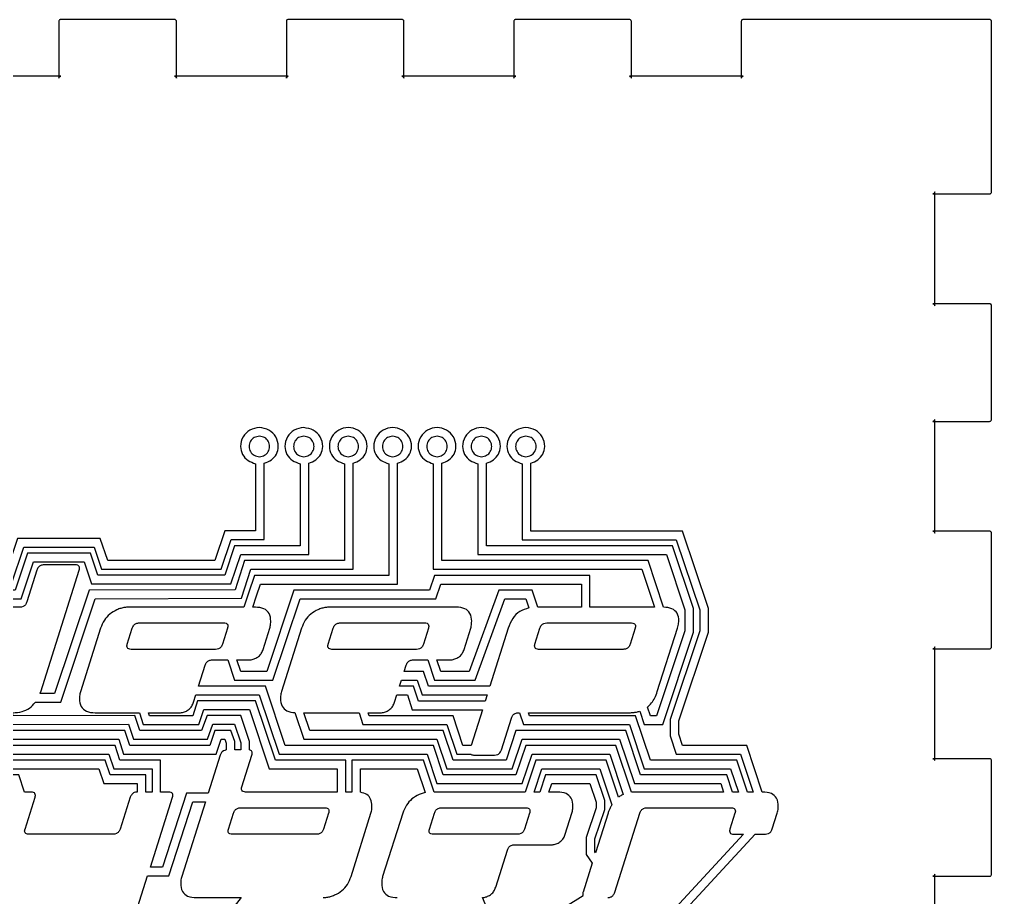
# Model space of a CAD drawing. Extents: x 1 to 406, y -9689 to -9382.
# Drawn here: x 275.3 to 326.6, y -9446.2 to -9399.8 of the extents above; entities that cross this region are included whole.
import ezdxf

# ---------------------------------------------------------------- set-up
doc = ezdxf.new("R2010")
doc.units = 0
doc.layers.get('0').update_dxf_attribs({"linetype": 'CONTINUOUS'})

msp = doc.modelspace()

# ---------------------------------------------------------------- linework, layer by layer
at = {"color": 7}
for points in [[(277.40437, -9399.9492), (277.40437, -9402.9492)], [(283.50593, -9399.8477), (277.50593, -9399.8477)], [(283.60749, -9402.9492), (283.60749, -9399.9492)], [(289.40437, -9399.9492), (289.40437, -9402.9492)], [(295.50593, -9399.8477), (289.50593, -9399.8477)], [(295.60749, -9402.9492), (295.60749, -9399.9492)], [(301.40437, -9399.9492), (301.40437, -9402.9492)], [(307.50593, -9399.8477), (301.50593, -9399.8477)], [(307.60749, -9402.9492), (307.60749, -9399.9492)], [(313.40437, -9399.9492), (313.40437, -9402.9492)], [(326.50593, -9399.8477), (323.50593, -9399.8477), (313.50593, -9399.8477)], [(326.60749, -9408.9492), (326.60749, -9402.9492), (326.60749, -9399.9492)], [(277.50593, -9402.8477), (271.50593, -9402.8477)], [(289.50593, -9402.8477), (283.50593, -9402.8477)], [(301.50593, -9402.8477), (295.50593, -9402.8477)], [(313.50593, -9402.8477), (307.50593, -9402.8477)], [(323.50593, -9409.0508), (326.50593, -9409.0508)], [(323.60749, -9414.9492), (323.60749, -9408.9492)], [(326.50593, -9414.8477), (323.50593, -9414.8477)], [(326.60749, -9420.9492), (326.60749, -9414.9492)], [(323.50593, -9421.0508), (326.50593, -9421.0508)], [(323.60749, -9426.9492), (323.60749, -9420.9492)], [(290.325702, -9421.380488), (290.325702, -9421.379959)], [(257.249685, -9431.971635), (267.870742, -9431.971635), (268.651573, -9429.631726), (274.897703, -9429.631726), (275.550377, -9427.680424), (279.259195, -9427.680424), (279.653485, -9428.85038), (285.964213, -9428.85038), (286.485627, -9427.289751), (288.241592, -9427.289751), (288.241592, -9423.262607)], [(287.784773, -9423.285861), (287.784773, -9426.832932), (286.155932, -9426.832932), (285.636066, -9428.393558), (279.980081, -9428.393558), (279.585273, -9427.223605), (275.222233, -9427.223605), (274.569558, -9429.176457), (268.323429, -9429.176457), (267.542598, -9431.514816), (257.257437, -9431.514816)], [(290.128299, -9423.287854), (290.128299, -9427.614204), (286.677347, -9427.614204), (286.155932, -9429.174833), (279.456598, -9429.174833), (279.065925, -9428.004877), (275.743647, -9428.004877), (275.093042, -9429.956179), (270.146056, -9429.956179), (269.842198, -9430.868785)], [(275.353979, -9430.855879), (270.32638, -9430.855879), (270.474174, -9430.411461), (275.421186, -9430.411461), (276.071791, -9428.462225), (278.73778, -9428.462225), (279.128454, -9429.630112), (286.484076, -9429.630112), (287.005491, -9428.070002), (290.583568, -9428.070002), (290.583568, -9423.26306)], [(276.165821, -9435.874691), (277.503208, -9435.874691), (279.325835, -9430.411461), (287.036476, -9430.388204), (287.528953, -9428.852896), (292.927072, -9428.852896), (292.927072, -9423.263057)], [(292.47232, -9423.288378), (292.47232, -9428.396077), (287.196673, -9428.396077), (286.702646, -9429.932933), (278.997691, -9429.95619), (277.175064, -9435.41684), (276.407669, -9435.41684)], [(294.8138, -9423.286314), (294.8138, -9429.178976), (287.718109, -9429.178976), (287.405467, -9430.116906), (287.156904, -9430.855879), (281.073038, -9430.855879)], [(297.157844, -9423.286843), (297.157844, -9428.855497), (308.155621, -9428.855497), (308.822765, -9430.854342), (305.423488, -9430.854342), (305.423488, -9429.183641), (297.221921, -9429.183641), (296.960439, -9429.960854), (289.802221, -9429.960854), (288.368717, -9434.252065), (287.005491, -9434.252065), (286.800336, -9433.636084), (287.448358, -9433.636084)], [(287.770303, -9430.856408), (287.770303, -9430.855879), (287.637496, -9430.855879), (287.839032, -9430.261082), (288.046256, -9429.634247), (295.271138, -9429.634247), (295.271138, -9423.26306)], [(309.302838, -9430.856408), (308.483768, -9428.398159), (297.612597, -9428.398159), (297.612597, -9423.261522)], [(299.50142, -9423.286856), (299.499304, -9428.074161), (309.456318, -9428.074161), (310.433001, -9431.003699), (310.433001, -9432.101307), (308.934903, -9436.591471), (308.612442, -9436.591471), (308.456897, -9436.121733)], [(308.048184, -9436.34084), (308.28383, -9437.04674), (309.264648, -9437.04674), (310.889354, -9432.173652), (310.889354, -9430.929285), (309.783946, -9427.618892), (299.956123, -9427.618892), (299.958239, -9423.261536)], [(301.840763, -9423.28634), (301.842879, -9427.294365), (309.977782, -9427.294365), (311.213884, -9431.003183), (311.213884, -9432.100788), (309.653255, -9436.780606), (309.653255, -9437.636369), (309.977782, -9438.606853), (313.360523, -9438.606853), (314.027664, -9440.60673), (313.730526, -9440.60673), (313.168803, -9438.925178), (308.612493, -9438.925178), (307.831144, -9436.58527), (302.235103, -9436.58527), (302.180842, -9436.42249), (307.508683, -9436.42249)], [(314.536638, -9440.60673), (314.509767, -9440.60673), (313.689146, -9438.151582), (310.30589, -9438.151582), (310.109002, -9437.561955), (310.109002, -9436.85502), (311.671179, -9432.173136), (311.671179, -9430.928769), (310.30589, -9426.837546), (302.298108, -9426.837546), (302.295992, -9423.26102)], [(326.50593, -9426.8477), (323.50593, -9426.8477)], [(326.60749, -9432.9492), (326.60749, -9426.9492)], [(278.282483, -9428.622423), (276.613335, -9428.622423)], [(276.242299, -9428.905093), (275.715199, -9430.573209)], [(276.44746, -9435.31297), (278.477825, -9428.905093)], [(285.495506, -9433.633501), (286.318712, -9433.633501), (286.677347, -9434.706305), (288.698411, -9434.706305), (290.130365, -9430.41561), (297.288585, -9430.41561), (297.550068, -9429.639478)], [(297.550068, -9429.639478), (304.96822, -9429.639478), (304.96822, -9430.855424), (302.666035, -9430.855424), (302.36476, -9429.954187), (300.608797, -9429.954187), (299.048168, -9434.246948), (297.550068, -9434.246948), (297.345429, -9433.635099), (298.049778, -9433.635099)], [(298.371723, -9430.855424), (298.371723, -9430.854895), (291.674974, -9430.854895)], [(296.096926, -9433.635099), (296.864839, -9433.635099), (297.220371, -9434.702217), (299.366493, -9434.702217), (300.929189, -9430.411006)], [(300.929189, -9430.411006), (302.036615, -9430.411006), (302.198363, -9430.896249)], [(281.649229, -9431.684313), (286.110456, -9431.684313)], [(292.250649, -9431.684313), (296.712392, -9431.684313)], [(303.145074, -9431.684842), (307.616119, -9431.684842)], [(279.609043, -9431.967438), (278.54451, -9435.31297)], [(281.014644, -9432.80621), (281.278196, -9431.966983)], [(286.295979, -9431.966983), (286.03243, -9432.80621)], [(288.180614, -9433.080043), (288.532012, -9431.968484)], [(290.210463, -9431.966454), (289.146446, -9435.311962)], [(291.616049, -9432.80621), (291.8796, -9431.966983)], [(301.10489, -9431.966983), (300.14009, -9435.026228), (296.897912, -9435.026228), (296.637978, -9434.246948), (295.622536, -9434.246948), (295.726406, -9433.918285)], [(296.897902, -9431.966983), (296.63435, -9432.80621)], [(298.782034, -9433.079062), (299.133432, -9431.967502)], [(302.520308, -9432.806737), (302.783857, -9431.967513)], [(307.801643, -9431.967513), (307.538094, -9432.806737)], [(308.973144, -9435.311446), (308.973144, -9435.310917), (310.037676, -9431.965901)], [(323.60749, -9438.9492), (323.60749, -9432.9492)], [(285.67121, -9433.079062), (281.209986, -9433.079062)], [(296.273133, -9433.079062), (291.81139, -9433.079062)], [(307.167058, -9433.079588), (302.705831, -9433.079588)], [(323.50593, -9433.0508), (326.50593, -9433.0508)], [(307.616635, -9440.62274), (306.790331, -9438.147438), (302.036615, -9438.147438), (301.517267, -9439.705998), (297.679259, -9439.705998), (297.159395, -9438.145372), (289.349017, -9438.145372), (288.308254, -9435.02463), (284.775138, -9435.02463), (285.12447, -9433.916687)], [(284.50947, -9435.868566), (284.631477, -9435.48151)], [(284.631477, -9435.48151), (287.978041, -9435.48151), (289.020872, -9438.602765), (296.829697, -9438.602765), (297.351114, -9440.162878), (301.844896, -9440.162878), (302.36476, -9438.602765), (306.462184, -9438.602765), (307.175837, -9440.739585)], [(295.232897, -9435.48151), (295.788419, -9435.48151), (296.050417, -9436.262856), (299.749933, -9436.262856), (299.155136, -9438.149563), (298.720021, -9438.149563), (298.200673, -9436.588934), (293.774588, -9436.588934), (293.719811, -9436.424604), (294.379201, -9436.424604)], [(295.11094, -9435.868566), (295.232897, -9435.48151)], [(306.924173, -9440.881695), (306.270983, -9438.921609), (302.55803, -9438.921609), (301.995274, -9440.608328), (297.200217, -9440.608328), (296.637978, -9438.921609), (292.860947, -9438.921609), (292.860947, -9440.608328), (292.538487, -9440.608328), (292.53637, -9438.92316), (288.827552, -9438.92316), (287.786274, -9435.801902), (284.723928, -9435.801902), (284.463993, -9436.581184), (282.190749, -9436.581184), (282.139589, -9436.424604), (283.777214, -9436.424604)], [(287.460765, -9438.38255), (287.460765, -9437.93865), (287.005493, -9436.577493), (285.220075, -9436.577493), (284.927586, -9437.356773), (281.669385, -9437.356773), (281.407902, -9436.577493), (274.968502, -9436.58731), (274.967444, -9436.425564), (274.982949, -9436.425564)], [(279.316038, -9436.425046), (281.660082, -9436.425046), (281.859036, -9437.036895), (284.79219, -9437.036895), (285.054189, -9436.257099), (287.458177, -9436.257099), (288.499458, -9439.378354), (292.081668, -9439.378354), (292.081668, -9440.60877), (287.251471, -9440.60877)], [(289.854413, -9436.419905), (290.321569, -9437.820337), (297.349045, -9437.820337), (297.872529, -9439.379415), (301.323481, -9439.379415), (301.844896, -9437.818786), (306.983601, -9437.818786), (307.764948, -9440.160245), (312.319707, -9440.160245), (312.46957, -9440.607764), (307.839878, -9440.607764)], [(301.651625, -9436.424088), (301.701235, -9436.424088), (301.907425, -9437.042136), (307.503465, -9437.042136), (308.284812, -9439.383595), (312.841124, -9439.383595), (313.249884, -9440.608328), (312.949643, -9440.608328), (312.647854, -9439.706056), (308.093094, -9439.706056), (307.311745, -9437.364081), (301.517267, -9437.364081), (300.995334, -9438.92471), (298.200673, -9438.92471), (297.677192, -9437.364081), (290.649713, -9437.364081), (290.335521, -9436.424604), (293.24077, -9436.424604), (293.44696, -9437.04162), (297.872529, -9437.04162), (298.391877, -9438.602249), (299.117415, -9438.602249)], [(274.51529, -9437.043086), (281.079748, -9437.031206), (281.33968, -9437.812553), (285.241768, -9437.812553), (285.534773, -9437.031206), (286.677339, -9437.031206), (287.003417, -9438.012025), (287.003417, -9438.374276), (286.680956, -9438.374276), (286.680956, -9437.945879), (286.483553, -9437.363486), (285.636058, -9437.363486), (285.376134, -9438.144864), (281.147968, -9438.144864), (280.888036, -9437.363518), (272.228099, -9437.363518)], [(300.753489, -9438.374356), (301.28059, -9436.706758)], [(257.247619, -9441.332268), (260.841197, -9441.332268), (261.753287, -9438.601686), (269.366776, -9438.601686), (272.296311, -9438.601686), (272.557794, -9437.822403), (280.559892, -9437.822403), (280.819824, -9438.601686), (285.704278, -9438.601686), (285.964213, -9437.822403), (286.15748, -9437.822403), (286.224145, -9438.021359), (286.224145, -9438.389294)], [(283.204185, -9440.609831), (282.774753, -9440.609831), (282.774753, -9438.925697), (280.628114, -9438.925697), (280.366632, -9438.146414), (272.749524, -9438.146414), (272.489592, -9438.927763), (261.946568, -9438.927763), (260.513064, -9443.218456), (257.261065, -9443.218456)], [(257.247629, -9443.673727), (260.841208, -9443.673727), (262.274712, -9439.383032), (272.817739, -9439.383032), (273.077671, -9438.601686), (280.038485, -9438.601686), (280.300486, -9439.383032), (282.317934, -9439.383032), (282.317934, -9440.609831), (281.993404, -9440.609831), (281.993404, -9439.702392), (280.106697, -9439.702392), (279.847284, -9438.923112), (273.270941, -9438.923112), (273.009459, -9439.702392), (265.136036, -9439.702392), (265.136036, -9440.609831), (264.846648, -9440.609831), (264.809958, -9440.609831), (264.809958, -9439.698259), (262.466432, -9439.698259), (260.513064, -9445.54958), (257.258998, -9445.54958)], [(285.914085, -9438.659045), (285.276915, -9440.669259), (284.137966, -9440.669259), (282.868794, -9444.571863), (282.231622, -9444.571863), (283.399511, -9440.883198)], [(287.056645, -9440.325584), (287.583746, -9438.657986)], [(299.269344, -9438.657542), (300.392272, -9438.657542)], [(326.50593, -9438.8477), (323.50593, -9438.8477)], [(326.60749, -9444.9492), (326.60749, -9438.9492)], [(273.599075, -9439.376904), (279.519127, -9439.376904), (279.778543, -9440.156187), (281.536575, -9440.156187), (281.536575, -9440.608354), (281.534458, -9440.608354)], [(293.317766, -9439.375846), (296.309834, -9439.375846), (296.730997, -9440.63985)], [(293.317766, -9440.622798), (293.317766, -9439.375846)], [(306.375369, -9441.720432), (305.716493, -9443.807643), (305.682904, -9443.757515), (305.682904, -9443.082105), (306.202768, -9441.523543), (306.204885, -9441.062591), (305.750132, -9439.699365), (303.077896, -9439.699365), (302.775589, -9440.608354), (302.475347, -9440.608354), (302.886177, -9439.376904)], [(302.886177, -9439.376904), (305.94077, -9439.376904), (306.574839, -9441.277565)], [(275.960113, -9440.607838), (275.594245, -9440.607838), (275.290387, -9439.699365), (273.79022, -9439.699365), (273.399547, -9440.868802), (272.57169, -9440.868802)], [(303.710925, -9440.60887), (303.710925, -9440.608341), (303.254103, -9440.608341), (303.405525, -9440.154118)], [(303.405525, -9440.154118), (305.421422, -9440.154118), (305.7475, -9441.136486), (305.7475, -9441.449129), (305.228152, -9443.007691), (305.228152, -9443.896525), (305.540278, -9444.365231), (305.05762, -9445.894854)], [(275.618536, -9442.558622), (276.145636, -9440.881206)], [(281.163938, -9440.881206), (280.636322, -9442.558622)], [(284.654731, -9446.177005), (287.01841, -9446.177005), (284.215997, -9449.769552), (281.153135, -9447.976897), (282.087445, -9445.025139), (283.200555, -9445.025139), (284.468179, -9441.124601)], [(284.468179, -9441.124601), (285.13222, -9441.124601), (283.88372, -9445.065446)], [(286.987923, -9441.437786), (291.449665, -9441.437786)], [(297.589343, -9441.437786), (302.051085, -9441.437786)], [(308.415553, -9441.436728), (312.877298, -9441.436728)], [(286.353348, -9442.559164), (286.616897, -9441.720456)], [(291.635188, -9441.720456), (291.37164, -9442.559164)], [(292.816505, -9445.064387), (293.870706, -9441.718856)], [(295.549156, -9441.719372), (294.485137, -9445.064903)], [(296.955266, -9442.559164), (297.218817, -9441.720456)], [(302.236609, -9441.720456), (301.97306, -9442.559164)], [(304.120717, -9442.832508), (304.472118, -9441.720948)], [(306.726768, -9445.893745), (308.054336, -9441.719324)], [(313.072624, -9441.719398), (312.809073, -9442.558106)], [(315.034798, -9442.556997), (315.298349, -9441.718808)], [(280.275102, -9442.831992), (275.813878, -9442.831992)], [(291.01042, -9442.832016), (286.548677, -9442.832016)], [(301.61184, -9442.832016), (297.150092, -9442.832016)], [(312.994596, -9442.830442), (313.51601, -9442.830442), (305.286029, -9451.745069)], [(305.620386, -9452.05306), (314.137178, -9442.830367), (314.673581, -9442.830367)], [(300.450142, -9445.622002), (301.065092, -9443.671216)], [(301.436128, -9443.388546), (303.388462, -9443.388546)], [(323.50593, -9445.0508), (326.50593, -9445.0508)], [(323.60749, -9450.9492), (323.60749, -9444.9492)], [(305.055027, -9446.085023), (300.823763, -9448.716902), (299.753542, -9446.173388)]]:
    msp.add_lwpolyline(points, dxfattribs=at)
for points in [[(287.983727, -9421.380033)], [(302.039677, -9421.378446)], [(287.983727, -9421.834786)], [(290.325702, -9421.834786)], [(292.669228, -9421.834786)], [(295.013272, -9421.834786)], [(297.354731, -9421.834786)], [(299.698773, -9421.834786)], [(302.040232, -9421.834786)], [(281.649232, -9431.684313)], [(292.250636, -9431.684313)], [(303.145074, -9431.684842)], [(295.478875, -9434.702227), (296.309834, -9434.702227), (296.569765, -9435.48151), (299.996429, -9435.48151), (299.893594, -9435.807588), (296.378562, -9435.807588), (296.116563, -9435.026239), (295.376558, -9435.026239)], [(301.651625, -9436.424088)], [(286.987936, -9441.437786)], [(297.589337, -9441.437786)], [(308.415553, -9441.436654)]]:
    msp.add_lwpolyline(points, close=True, dxfattribs=at)
for points, knots in [([(277.50593, -9399.8477), (277.488388, -9399.85036), (277.453643, -9399.855627), (277.412597, -9399.895524), (277.407161, -9399.930989), (277.40437, -9399.9492)], [0, 0, 0, 0, 0.052363, 0.103712, 0.157913, 0.157913, 0.157913, 0.157913]), ([(283.60749, -9399.9492), (283.604845, -9399.931611), (283.599614, -9399.89683), (283.559612, -9399.855832), (283.524152, -9399.85046), (283.50593, -9399.8477)], [0, 0, 0, 0, 0.052477, 0.103769, 0.15799, 0.15799, 0.15799, 0.15799]), ([(289.50593, -9399.8477), (289.488388, -9399.85036), (289.453643, -9399.855627), (289.412597, -9399.895524), (289.407161, -9399.930989), (289.40437, -9399.9492)], [0, 0, 0, 0, 0.052363, 0.103712, 0.157913, 0.157913, 0.157913, 0.157913]), ([(295.60749, -9399.9492), (295.604845, -9399.931611), (295.599614, -9399.89683), (295.559612, -9399.855832), (295.524152, -9399.85046), (295.50593, -9399.8477)], [0, 0, 0, 0, 0.052477, 0.103769, 0.15799, 0.15799, 0.15799, 0.15799]), ([(301.50593, -9399.8477), (301.488388, -9399.85036), (301.453643, -9399.855627), (301.412597, -9399.895524), (301.407161, -9399.930989), (301.40437, -9399.9492)], [0, 0, 0, 0, 0.052363, 0.103712, 0.157913, 0.157913, 0.157913, 0.157913]), ([(307.60749, -9399.9492), (307.604845, -9399.931611), (307.599614, -9399.89683), (307.559612, -9399.855832), (307.524152, -9399.85046), (307.50593, -9399.8477)], [0, 0, 0, 0, 0.052477, 0.103769, 0.15799, 0.15799, 0.15799, 0.15799]), ([(313.50593, -9399.8477), (313.488388, -9399.85036), (313.453643, -9399.855627), (313.412597, -9399.895524), (313.407161, -9399.930989), (313.40437, -9399.9492)], [0, 0, 0, 0, 0.052363, 0.103712, 0.157913, 0.157913, 0.157913, 0.157913]), ([(326.60749, -9399.9492), (326.604845, -9399.931611), (326.599614, -9399.89683), (326.559612, -9399.855832), (326.524152, -9399.85046), (326.50593, -9399.8477)], [0, 0, 0, 0, 0.052477, 0.103769, 0.15799, 0.15799, 0.15799, 0.15799]), ([(277.40437, -9402.9492), (277.407015, -9402.931611), (277.412246, -9402.89683), (277.452248, -9402.855832), (277.487708, -9402.85046), (277.50593, -9402.8477)], [0, 0, 0, 0, 0.052477, 0.103769, 0.15799, 0.15799, 0.15799, 0.15799]), ([(283.50593, -9402.8477), (283.523472, -9402.85036), (283.558217, -9402.855627), (283.599263, -9402.895524), (283.604699, -9402.930989), (283.60749, -9402.9492)], [0, 0, 0, 0, 0.052363, 0.103712, 0.157913, 0.157913, 0.157913, 0.157913]), ([(289.40437, -9402.9492), (289.407015, -9402.931611), (289.412246, -9402.89683), (289.452248, -9402.855832), (289.487708, -9402.85046), (289.50593, -9402.8477)], [0, 0, 0, 0, 0.052477, 0.103769, 0.15799, 0.15799, 0.15799, 0.15799]), ([(295.50593, -9402.8477), (295.523472, -9402.85036), (295.558217, -9402.855627), (295.599263, -9402.895524), (295.604699, -9402.930989), (295.60749, -9402.9492)], [0, 0, 0, 0, 0.052363, 0.103712, 0.157913, 0.157913, 0.157913, 0.157913]), ([(301.40437, -9402.9492), (301.407015, -9402.931611), (301.412246, -9402.89683), (301.452248, -9402.855832), (301.487708, -9402.85046), (301.50593, -9402.8477)], [0, 0, 0, 0, 0.052477, 0.103769, 0.15799, 0.15799, 0.15799, 0.15799]), ([(307.50593, -9402.8477), (307.523472, -9402.85036), (307.558217, -9402.855627), (307.599263, -9402.895524), (307.604699, -9402.930989), (307.60749, -9402.9492)], [0, 0, 0, 0, 0.052363, 0.103712, 0.157913, 0.157913, 0.157913, 0.157913]), ([(313.40437, -9402.9492), (313.407015, -9402.931611), (313.412246, -9402.89683), (313.452248, -9402.855832), (313.487708, -9402.85046), (313.50593, -9402.8477)], [0, 0, 0, 0, 0.052477, 0.103769, 0.15799, 0.15799, 0.15799, 0.15799]), ([(323.60749, -9408.9492), (323.604843, -9408.966796), (323.59961, -9409.001594), (323.559627, -9409.042643), (323.524154, -9409.048032), (323.50593, -9409.0508)], [0, 0, 0, 0, 0.052502, 0.103829, 0.158056, 0.158056, 0.158056, 0.158056]), ([(326.50593, -9409.0508), (326.523473, -9409.04814), (326.558226, -9409.042872), (326.599275, -9409.002931), (326.604702, -9408.967435), (326.60749, -9408.9492)], [0, 0, 0, 0, 0.052364, 0.103731, 0.158, 0.158, 0.158, 0.158]), ([(323.50593, -9414.8477), (323.523472, -9414.85036), (323.558217, -9414.855627), (323.599263, -9414.895524), (323.604699, -9414.930989), (323.60749, -9414.9492)], [0, 0, 0, 0, 0.052363, 0.103712, 0.157913, 0.157913, 0.157913, 0.157913]), ([(326.60749, -9414.9492), (326.604845, -9414.931611), (326.599614, -9414.89683), (326.559612, -9414.855832), (326.524152, -9414.85046), (326.50593, -9414.8477)], [0, 0, 0, 0, 0.052477, 0.103769, 0.15799, 0.15799, 0.15799, 0.15799]), ([(323.60749, -9420.9492), (323.604843, -9420.966796), (323.59961, -9421.001594), (323.559627, -9421.042643), (323.524154, -9421.048032), (323.50593, -9421.0508)], [0, 0, 0, 0, 0.052502, 0.103829, 0.158056, 0.158056, 0.158056, 0.158056]), ([(326.50593, -9421.0508), (326.523473, -9421.04814), (326.558226, -9421.042872), (326.599275, -9421.002931), (326.604702, -9420.967435), (326.60749, -9420.9492)], [0, 0, 0, 0, 0.052364, 0.103731, 0.158, 0.158, 0.158, 0.158]), ([(287.983727, -9421.380033), (287.808558, -9421.407773), (287.462775, -9421.462531), (287.083592, -9421.858479), (286.945109, -9422.347034), (287.062048, -9422.810935), (287.370009, -9423.142982), (287.644727, -9423.237618), (287.784773, -9423.285861)], [0, 0, 0, 0, 0.519642, 1.025769, 1.545324, 1.980768, 2.403255, 2.842607, 2.842607, 2.842607, 2.842607]), ([(288.241592, -9423.262607), (288.371442, -9423.209964), (288.626069, -9423.106734), (288.911803, -9422.788642), (289.021258, -9422.339536), (288.884093, -9421.85842), (288.504836, -9421.462551), (288.158943, -9421.407779), (287.983727, -9421.380033)], [0, 0, 0, 0, 0.416517, 0.816765, 1.230006, 1.749595, 2.255898, 2.77567, 2.77567, 2.77567, 2.77567]), ([(290.325702, -9421.379959), (290.150499, -9421.407707), (289.804631, -9421.462482), (289.425184, -9421.858324), (289.286488, -9422.347368), (289.403719, -9422.812022), (289.712231, -9423.145256), (289.98784, -9423.239714), (290.128299, -9423.287854)], [0, 0, 0, 0, 0.519771, 1.026074, 1.545664, 1.982313, 2.405996, 2.846327, 2.846327, 2.846327, 2.846327]), ([(290.583568, -9423.26306), (290.713381, -9423.210431), (290.967919, -9423.107238), (291.253426, -9422.789053), (291.362638, -9422.340004), (291.225717, -9421.858952), (290.846684, -9421.462982), (290.500881, -9421.408227), (290.325702, -9421.380488)], [0, 0, 0, 0, 0.416387, 0.816454, 1.229703, 1.749258, 2.255385, 2.775027, 2.775027, 2.775027, 2.775027]), ([(292.927072, -9423.263057), (293.056924, -9423.210429), (293.311553, -9423.107229), (293.597287, -9422.788925), (293.70674, -9422.340711), (293.569575, -9421.85543), (293.190319, -9421.47553), (292.669247, -9421.332346), (292.148264, -9421.475504), (291.769057, -9421.855491), (291.630539, -9422.348674), (291.747734, -9422.812364), (292.056254, -9423.145827), (292.331861, -9423.240254), (292.47232, -9423.288378)], [0, 0, 0, 0, 0.416522, 0.816768, 1.230007, 1.749597, 2.2559, 2.775673, 3.295311, 3.80144, 4.320995, 4.757643, 5.181325, 5.621656, 5.621656, 5.621656, 5.621656]), ([(295.271138, -9423.26306), (295.400809, -9423.210466), (295.655011, -9423.107365), (295.939502, -9422.78856), (296.047851, -9422.340718), (295.911866, -9421.85582), (295.533758, -9421.475381), (295.013015, -9421.332373), (294.492206, -9421.475541), (294.112768, -9421.85542), (293.974105, -9422.348241), (294.091084, -9422.811208), (294.399038, -9423.143479), (294.673755, -9423.238086), (294.8138, -9423.286314)], [0, 0, 0, 0, 0.415918, 0.815343, 1.228419, 1.747834, 2.253258, 2.772383, 3.292155, 3.798459, 4.318049, 4.753492, 5.17598, 5.615328, 5.615328, 5.615328, 5.615328]), ([(297.612597, -9423.261522), (297.742447, -9423.208902), (297.997072, -9423.105719), (298.282827, -9422.787421), (298.392257, -9422.339188), (298.255097, -9421.853896), (297.875838, -9421.473997), (297.354769, -9421.330811), (296.833786, -9421.473968), (296.454576, -9421.853958), (296.316068, -9422.347152), (296.433243, -9422.810861), (296.741785, -9423.144316), (297.017387, -9423.238728), (297.157844, -9423.286843)], [0, 0, 0, 0, 0.416511, 0.81674, 1.230022, 1.749612, 2.255917, 2.775684, 3.295326, 3.801453, 4.321008, 4.7577, 5.181367, 5.621685, 5.621685, 5.621685, 5.621685]), ([(299.958239, -9423.261536), (300.08778, -9423.208732), (300.34184, -9423.105173), (300.626617, -9422.78686), (300.735739, -9422.339041), (300.598827, -9421.853983), (300.219809, -9421.473979), (299.698761, -9421.330824), (299.177756, -9421.474013), (298.798306, -9421.853893), (298.659605, -9422.347128), (298.776858, -9422.810812), (299.085348, -9423.144283), (299.36096, -9423.238726), (299.50142, -9423.286856)], [0, 0, 0, 0, 0.415865, 0.815604, 1.228331, 1.747887, 2.254015, 2.773654, 3.293425, 3.799728, 4.319318, 4.755923, 5.179622, 5.619962, 5.619962, 5.619962, 5.619962]), ([(302.039716, -9421.378446), (301.864549, -9421.406186), (301.518771, -9421.460946), (301.139559, -9421.856884), (301.001117, -9422.345696), (301.11801, -9422.809943), (301.425573, -9423.143153), (301.700612, -9423.238006), (301.840763, -9423.28634)], [0, 0, 0, 0, 0.519642, 1.025769, 1.545324, 1.981438, 2.404585, 2.844245, 2.844245, 2.844245, 2.844245]), ([(302.295992, -9423.26102), (302.42611, -9423.208532), (302.681205, -9423.105631), (302.967648, -9422.787481), (303.07724, -9422.338077), (302.940042, -9421.856835), (302.560782, -9421.460964), (302.214891, -9421.406192), (302.039677, -9421.378446)], [0, 0, 0, 0, 0.417076, 0.817669, 1.231326, 1.750916, 2.257221, 2.776988, 2.776988, 2.776988, 2.776988]), ([(287.983727, -9421.834786), (288.079317, -9421.849397), (288.267108, -9421.878101), (288.473431, -9422.094309), (288.547773, -9422.375151), (288.473557, -9422.658795), (288.2668, -9422.865579), (287.983527, -9422.939943), (287.700166, -9422.865452), (287.492455, -9422.65911), (287.417322, -9422.37515), (287.492584, -9422.093999), (287.699846, -9421.878199), (287.887991, -9421.849426), (287.983727, -9421.834786)], [0, 0, 0, 0, 0.283244, 0.556445, 0.839752, 1.122541, 1.395037, 1.678143, 1.961766, 2.234966, 2.517894, 2.801339, 3.075241, 3.359003, 3.359003, 3.359003, 3.359003]), ([(290.325702, -9421.834786), (290.421438, -9421.849426), (290.609583, -9421.878199), (290.816845, -9422.093999), (290.892107, -9422.37515), (290.816974, -9422.65911), (290.609263, -9422.865452), (290.325901, -9422.939943), (290.042626, -9422.865581), (289.83587, -9422.658795), (289.761657, -9422.375151), (289.835995, -9422.094309), (290.042318, -9421.8781), (290.23011, -9421.849397), (290.325702, -9421.834786)], [0, 0, 0, 0, 0.283762, 0.557665, 0.84111, 1.124037, 1.397237, 1.680861, 1.96397, 2.236465, 2.519253, 2.80256, 3.075759, 3.359007, 3.359007, 3.359007, 3.359007]), ([(292.669228, -9421.834786), (292.764821, -9421.849396), (292.952614, -9421.878098), (293.158932, -9422.094311), (293.233273, -9422.37515), (293.159063, -9422.658794), (292.952308, -9422.865583), (292.669032, -9422.939943), (292.385671, -9422.86545), (292.177959, -9422.659111), (292.102821, -9422.37515), (292.178088, -9422.093998), (292.38535, -9421.8782), (292.573494, -9421.849427), (292.669228, -9421.834786)], [0, 0, 0, 0, 0.283251, 0.556447, 0.839754, 1.122541, 1.395034, 1.678149, 1.961768, 2.23497, 2.517898, 2.801343, 3.075248, 3.359005, 3.359005, 3.359005, 3.359005]), ([(295.013272, -9421.834786), (295.108862, -9421.849397), (295.296653, -9421.878102), (295.502976, -9422.094308), (295.577318, -9422.375151), (295.503101, -9422.658795), (295.296344, -9422.865579), (295.01307, -9422.939943), (294.729708, -9422.865453), (294.521997, -9422.65911), (294.446868, -9422.37515), (294.522126, -9422.094), (294.729387, -9421.878197), (294.917534, -9421.849426), (295.013272, -9421.834786)], [0, 0, 0, 0, 0.283243, 0.556444, 0.839751, 1.12254, 1.395037, 1.678141, 1.961769, 2.234968, 2.517895, 2.801339, 3.07524, 3.359007, 3.359007, 3.359007, 3.359007]), ([(297.354731, -9421.834786), (297.450468, -9421.849426), (297.638614, -9421.878197), (297.84587, -9422.094001), (297.921137, -9422.375149), (297.846005, -9422.65911), (297.638294, -9422.865453), (297.354932, -9422.939943), (297.071658, -9422.865579), (296.864901, -9422.658795), (296.790685, -9422.375151), (296.865027, -9422.094309), (297.07135, -9421.878101), (297.259141, -9421.849397), (297.354731, -9421.834786)], [0, 0, 0, 0, 0.283763, 0.557663, 0.841109, 1.124036, 1.397235, 1.680861, 1.963967, 2.236463, 2.519252, 2.802559, 3.07576, 3.359004, 3.359004, 3.359004, 3.359004]), ([(299.698773, -9421.834786), (299.794363, -9421.849397), (299.982155, -9421.878101), (300.188477, -9422.094309), (300.262819, -9422.375151), (300.188603, -9422.658795), (299.981846, -9422.865579), (299.698572, -9422.939943), (299.41521, -9422.865453), (299.207499, -9422.65911), (299.132369, -9422.37515), (299.207627, -9422.094), (299.414889, -9421.878197), (299.603036, -9421.849426), (299.698773, -9421.834786)], [0, 0, 0, 0, 0.283244, 0.556445, 0.839752, 1.122541, 1.395037, 1.678143, 1.961769, 2.234968, 2.517895, 2.80134, 3.075241, 3.359007, 3.359007, 3.359007, 3.359007]), ([(302.040232, -9421.834786), (302.135968, -9421.849426), (302.324114, -9421.878199), (302.531375, -9422.093999), (302.606637, -9422.37515), (302.531504, -9422.65911), (302.323793, -9422.865452), (302.040433, -9422.939943), (301.75716, -9422.865579), (301.550403, -9422.658795), (301.476186, -9422.375151), (301.550529, -9422.094308), (301.756851, -9421.878102), (301.944642, -9421.849397), (302.040232, -9421.834786)], [0, 0, 0, 0, 0.283762, 0.557665, 0.84111, 1.124037, 1.397237, 1.680861, 1.963966, 2.236462, 2.519251, 2.802558, 3.075759, 3.359002, 3.359002, 3.359002, 3.359002]), ([(323.50593, -9426.8477), (323.523472, -9426.85036), (323.558217, -9426.855627), (323.599263, -9426.895524), (323.604699, -9426.930989), (323.60749, -9426.9492)], [0, 0, 0, 0, 0.052363, 0.103712, 0.157913, 0.157913, 0.157913, 0.157913]), ([(326.60749, -9426.9492), (326.604845, -9426.931611), (326.599614, -9426.89683), (326.559612, -9426.855832), (326.524152, -9426.85046), (326.50593, -9426.8477)], [0, 0, 0, 0, 0.052477, 0.103769, 0.15799, 0.15799, 0.15799, 0.15799]), ([(276.613335, -9428.622423), (276.555963, -9428.627314), (276.446122, -9428.636679), (276.305272, -9428.745394), (276.264158, -9428.849659), (276.242299, -9428.905093)], [0, 0, 0, 0, 0.169983, 0.325435, 0.501907, 0.501907, 0.501907, 0.501907]), ([(278.477825, -9428.905093), (278.481704, -9428.892506), (278.489163, -9428.868302), (278.495803, -9428.83219), (278.499686, -9428.77573), (278.485818, -9428.695977), (278.395726, -9428.627477), (278.323449, -9428.624251), (278.282483, -9428.622423)], [0, 0, 0, 0, 0.039501, 0.075962, 0.109678, 0.20999, 0.302423, 0.423358, 0.423358, 0.423358, 0.423358]), ([(275.715199, -9430.573209), (275.693626, -9430.628458), (275.653303, -9430.731726), (275.51685, -9430.841171), (275.409592, -9430.850857), (275.353979, -9430.855879)], [0, 0, 0, 0, 0.175903, 0.328787, 0.493419, 0.493419, 0.493419, 0.493419]), ([(281.073038, -9430.855879), (281.008441, -9430.858939), (280.874878, -9430.865265), (280.67164, -9430.914303), (280.397542, -9431.012207), (280.078862, -9431.202448), (279.775544, -9431.542586), (279.665783, -9431.822657), (279.609043, -9431.967438)], [0, 0, 0, 0, 0.193635, 0.400364, 0.624062, 1.065899, 1.499003, 1.962498, 1.962498, 1.962498, 1.962498]), ([(288.532012, -9431.968484), (288.541893, -9431.931776), (288.562594, -9431.854867), (288.577188, -9431.730031), (288.586465, -9431.503683), (288.543625, -9431.1806), (288.207227, -9430.880472), (287.92636, -9430.865003), (287.770303, -9430.856408)], [0, 0, 0, 0, 0.113939, 0.238726, 0.375448, 0.796941, 1.162931, 1.62055, 1.62055, 1.62055, 1.62055]), ([(291.674974, -9430.854895), (291.610335, -9430.857957), (291.476651, -9430.864291), (291.273236, -9430.913299), (290.998996, -9431.01118), (290.680288, -9431.201448), (290.376946, -9431.541569), (290.267199, -9431.821655), (290.210463, -9431.966454)], [0, 0, 0, 0, 0.193761, 0.400733, 0.624563, 1.066389, 1.499477, 1.96301, 1.96301, 1.96301, 1.96301]), ([(299.133432, -9431.967502), (299.143313, -9431.93081), (299.164022, -9431.853909), (299.178606, -9431.72907), (299.187887, -9431.502708), (299.145045, -9431.179616), (298.808647, -9430.879488), (298.52778, -9430.864019), (298.371723, -9430.855424)], [0, 0, 0, 0, 0.113895, 0.238706, 0.375452, 0.796945, 1.162935, 1.620554, 1.620554, 1.620554, 1.620554]), ([(302.198363, -9430.896249), (302.031997, -9430.947397), (301.701194, -9431.0491), (301.308254, -9431.446002), (301.175488, -9431.786125), (301.10489, -9431.966983)], [0, 0, 0, 0, 0.515964, 1.025945, 1.605067, 1.605067, 1.605067, 1.605067]), ([(310.037676, -9431.965901), (310.051246, -9431.919583), (310.077472, -9431.830067), (310.100379, -9431.695913), (310.113677, -9431.477175), (310.064639, -9431.168265), (309.731935, -9430.887055), (309.456762, -9430.867402), (309.302838, -9430.856408)], [0, 0, 0, 0, 0.144749, 0.279743, 0.406666, 0.804599, 1.161992, 1.6157, 1.6157, 1.6157, 1.6157]), ([(281.278196, -9431.966983), (281.300066, -9431.911568), (281.341206, -9431.807325), (281.482024, -9431.698597), (281.591864, -9431.689214), (281.649232, -9431.684313)], [0, 0, 0, 0, 0.17644, 0.331907, 0.501875, 0.501875, 0.501875, 0.501875]), ([(286.110456, -9431.684313), (286.149514, -9431.686022), (286.218328, -9431.689032), (286.304557, -9431.753745), (286.317759, -9431.831829), (286.313967, -9431.889129), (286.307318, -9431.928353), (286.299804, -9431.953953), (286.295979, -9431.966983)], [0, 0, 0, 0, 0.115406, 0.203321, 0.298394, 0.337229, 0.376517, 0.417244, 0.417244, 0.417244, 0.417244]), ([(291.8796, -9431.966983), (291.901471, -9431.911568), (291.942613, -9431.807324), (292.083431, -9431.698598), (292.19327, -9431.689214), (292.250636, -9431.684313)], [0, 0, 0, 0, 0.176441, 0.33191, 0.501874, 0.501874, 0.501874, 0.501874]), ([(296.712392, -9431.684313), (296.751409, -9431.686008), (296.820121, -9431.688993), (296.906179, -9431.75383), (296.919018, -9431.831837), (296.915594, -9431.889097), (296.909465, -9431.928408), (296.901805, -9431.953962), (296.897902, -9431.966983)], [0, 0, 0, 0, 0.115269, 0.202993, 0.298035, 0.336856, 0.376084, 0.416839, 0.416839, 0.416839, 0.416839]), ([(302.783857, -9431.967513), (302.805426, -9431.912246), (302.845735, -9431.808959), (302.982213, -9431.699529), (303.089464, -9431.689857), (303.145074, -9431.684842)], [0, 0, 0, 0, 0.175943, 0.328815, 0.493437, 0.493437, 0.493437, 0.493437]), ([(307.616119, -9431.684842), (307.655508, -9431.690599), (307.725778, -9431.700868), (307.80884, -9431.771861), (307.823799, -9431.847605), (307.819407, -9431.900107), (307.812375, -9431.932617), (307.805392, -9431.955323), (307.801643, -9431.967513)], [0, 0, 0, 0, 0.117636, 0.209864, 0.30695, 0.335124, 0.368132, 0.406396, 0.406396, 0.406396, 0.406396]), ([(281.209986, -9433.079062), (281.169214, -9433.077399), (281.097894, -9433.07449), (281.007464, -9433.010881), (280.992695, -9432.933354), (280.996739, -9432.878647), (281.003555, -9432.842755), (281.010848, -9432.818721), (281.014644, -9432.80621)], [0, 0, 0, 0, 0.120774, 0.211266, 0.30661, 0.340421, 0.376544, 0.415761, 0.415761, 0.415761, 0.415761]), ([(286.03243, -9432.80621), (286.010696, -9432.859699), (285.969792, -9432.960367), (285.833082, -9433.065142), (285.726691, -9433.074291), (285.67121, -9433.079062)], [0, 0, 0, 0, 0.171067, 0.321951, 0.486376, 0.486376, 0.486376, 0.486376]), ([(291.81139, -9433.079062), (291.770617, -9433.077399), (291.699296, -9433.074491), (291.608866, -9433.010881), (291.594099, -9432.933354), (291.598143, -9432.878647), (291.60496, -9432.842755), (291.612252, -9432.818721), (291.616049, -9432.80621)], [0, 0, 0, 0, 0.120778, 0.211269, 0.306611, 0.340423, 0.376545, 0.415762, 0.415762, 0.415762, 0.415762]), ([(296.63435, -9432.80621), (296.612616, -9432.859699), (296.571713, -9432.960367), (296.435003, -9433.065142), (296.328613, -9433.074291), (296.273133, -9433.079062)], [0, 0, 0, 0, 0.171067, 0.321951, 0.486374, 0.486374, 0.486374, 0.486374]), ([(302.705831, -9433.079588), (302.66652, -9433.077631), (302.596568, -9433.074148), (302.51141, -9433.004275), (302.498219, -9432.927593), (302.502521, -9432.874148), (302.509583, -9432.84163), (302.516561, -9432.818926), (302.520308, -9432.806737)], [0, 0, 0, 0, 0.115612, 0.205726, 0.30578, 0.333954, 0.366962, 0.405226, 0.405226, 0.405226, 0.405226]), ([(307.538094, -9432.806737), (307.516049, -9432.860368), (307.47428, -9432.961984), (307.333274, -9433.066035), (307.22429, -9433.074921), (307.167058, -9433.079588)], [0, 0, 0, 0, 0.171581, 0.325096, 0.494864, 0.494864, 0.494864, 0.494864]), ([(323.60749, -9432.9492), (323.604843, -9432.966796), (323.59961, -9433.001594), (323.559627, -9433.042643), (323.524154, -9433.048032), (323.50593, -9433.0508)], [0, 0, 0, 0, 0.052502, 0.103829, 0.158056, 0.158056, 0.158056, 0.158056]), ([(326.50593, -9433.0508), (326.523473, -9433.04814), (326.558226, -9433.042872), (326.599275, -9433.002931), (326.604702, -9432.967435), (326.60749, -9432.9492)], [0, 0, 0, 0, 0.052364, 0.103731, 0.158, 0.158, 0.158, 0.158]), ([(287.448358, -9433.636084), (287.481349, -9433.634599), (287.548779, -9433.631565), (287.650524, -9433.607465), (287.78675, -9433.556554), (287.947228, -9433.463698), (288.099613, -9433.292961), (288.153047, -9433.152504), (288.180614, -9433.080043)], [0, 0, 0, 0, 0.098896, 0.202132, 0.31193, 0.534828, 0.751621, 0.98265, 0.98265, 0.98265, 0.98265]), ([(298.049778, -9433.635099), (298.082769, -9433.633615), (298.150199, -9433.630581), (298.251944, -9433.60648), (298.388174, -9433.555571), (298.548651, -9433.46269), (298.701015, -9433.291947), (298.754464, -9433.151506), (298.782034, -9433.079062)], [0, 0, 0, 0, 0.098896, 0.202132, 0.31193, 0.534839, 0.751648, 0.982636, 0.982636, 0.982636, 0.982636]), ([(285.12447, -9433.916687), (285.146353, -9433.86126), (285.187528, -9433.756964), (285.328217, -9433.647924), (285.438127, -9433.638448), (285.495506, -9433.633501)], [0, 0, 0, 0, 0.176519, 0.332151, 0.502148, 0.502148, 0.502148, 0.502148]), ([(295.726406, -9433.918285), (295.748246, -9433.862868), (295.789323, -9433.758635), (295.929768, -9433.649494), (296.039583, -9433.640038), (296.096926, -9433.635099)], [0, 0, 0, 0, 0.176458, 0.331892, 0.501758, 0.501758, 0.501758, 0.501758]), ([(276.407669, -9435.41684), (276.412097, -9435.40539), (276.420937, -9435.382535), (276.435334, -9435.348345), (276.44338, -9435.324872), (276.44746, -9435.31297)], [0, 0, 0, 0, 0.036831, 0.073515, 0.111248, 0.111248, 0.111248, 0.111248]), ([(278.54451, -9435.31297), (278.534629, -9435.349618), (278.51393, -9435.426391), (278.499337, -9435.551058), (278.489982, -9435.777396), (278.533994, -9436.101729), (278.874872, -9436.401188), (279.158258, -9436.416513), (279.316038, -9436.425046)], [0, 0, 0, 0, 0.113765, 0.238328, 0.374939, 0.796799, 1.165383, 1.628378, 1.628378, 1.628378, 1.628378]), ([(289.146446, -9435.311962), (289.136532, -9435.348626), (289.115769, -9435.425411), (289.100845, -9435.550038), (289.091525, -9435.771403), (289.132718, -9436.082577), (289.442414, -9436.379022), (289.708253, -9436.405401), (289.854413, -9436.419905)], [0, 0, 0, 0, 0.11384, 0.238414, 0.375007, 0.781416, 1.133713, 1.56396, 1.56396, 1.56396, 1.56396]), ([(308.456897, -9436.121733), (308.530558, -9436.053624), (308.682825, -9435.912834), (308.855983, -9435.633414), (308.932823, -9435.42225), (308.973144, -9435.311446)], [0, 0, 0, 0, 0.299951, 0.620039, 0.973433, 0.973433, 0.973433, 0.973433]), ([(274.982949, -9436.425564), (275.143891, -9436.415098), (275.450117, -9436.395183), (275.874391, -9436.202971), (276.068615, -9435.984189), (276.165821, -9435.874691)], [0, 0, 0, 0, 0.481665, 0.916471, 1.352126, 1.352126, 1.352126, 1.352126]), ([(283.777214, -9436.424604), (283.810256, -9436.423056), (283.877833, -9436.41989), (283.979602, -9436.395408), (284.11623, -9436.345453), (284.276444, -9436.252102), (284.428587, -9436.08142), (284.481941, -9435.941012), (284.50947, -9435.868566)], [0, 0, 0, 0, 0.099046, 0.202572, 0.312346, 0.535143, 0.751785, 0.982717, 0.982717, 0.982717, 0.982717]), ([(294.379201, -9436.424604), (294.412198, -9436.423059), (294.47965, -9436.419901), (294.58124, -9436.395387), (294.717725, -9436.345414), (294.877908, -9436.252104), (295.030051, -9436.081419), (295.083409, -9435.941011), (295.11094, -9435.868566)], [0, 0, 0, 0, 0.098911, 0.202193, 0.311844, 0.534633, 0.751278, 0.982212, 0.982212, 0.982212, 0.982212]), ([(301.28059, -9436.706758), (301.30246, -9436.651343), (301.343603, -9436.547099), (301.484421, -9436.438373), (301.59426, -9436.428989), (301.651625, -9436.424088)], [0, 0, 0, 0, 0.176441, 0.33191, 0.501874, 0.501874, 0.501874, 0.501874]), ([(307.508683, -9436.42249), (307.572796, -9436.42069), (307.697469, -9436.417189), (307.878677, -9436.389968), (307.992532, -9436.356969), (308.048184, -9436.34084)], [0, 0, 0, 0, 0.19232, 0.373985, 0.547686, 0.547686, 0.547686, 0.547686]), ([(286.224145, -9438.389294), (286.175819, -9438.402746), (286.083151, -9438.428543), (285.968414, -9438.525639), (285.932535, -9438.613741), (285.914085, -9438.659045)], [0, 0, 0, 0, 0.149413, 0.286513, 0.431637, 0.431637, 0.431637, 0.431637]), ([(287.583746, -9438.657986), (287.587631, -9438.644984), (287.595319, -9438.619257), (287.601359, -9438.579793), (287.604608, -9438.52732), (287.595174, -9438.46232), (287.538924, -9438.401319), (287.488153, -9438.389127), (287.460765, -9438.38255)], [0, 0, 0, 0, 0.040678, 0.080486, 0.119308, 0.198856, 0.269722, 0.352727, 0.352727, 0.352727, 0.352727]), ([(300.392272, -9438.657542), (300.447904, -9438.65245), (300.555252, -9438.642626), (300.6915, -9438.532831), (300.731895, -9438.429563), (300.753489, -9438.374356)], [0, 0, 0, 0, 0.164686, 0.317778, 0.493635, 0.493635, 0.493635, 0.493635]), ([(299.117415, -9438.602249), (299.130241, -9438.611686), (299.157601, -9438.631815), (299.210116, -9438.649829), (299.248639, -9438.654846), (299.269344, -9438.657542)], [0, 0, 0, 0, 0.047561, 0.101447, 0.164065, 0.164065, 0.164065, 0.164065]), ([(323.50593, -9438.8477), (323.523472, -9438.85036), (323.558217, -9438.855627), (323.599263, -9438.895524), (323.604699, -9438.930989), (323.60749, -9438.9492)], [0, 0, 0, 0, 0.052363, 0.103712, 0.157913, 0.157913, 0.157913, 0.157913]), ([(326.60749, -9438.9492), (326.604845, -9438.931611), (326.599614, -9438.89683), (326.559612, -9438.855832), (326.524152, -9438.85046), (326.50593, -9438.8477)], [0, 0, 0, 0, 0.052477, 0.103769, 0.15799, 0.15799, 0.15799, 0.15799]), ([(276.145636, -9440.881206), (276.149473, -9440.868934), (276.156638, -9440.846011), (276.163493, -9440.813088), (276.167635, -9440.759409), (276.154649, -9440.682634), (276.069244, -9440.613112), (275.999397, -9440.609737), (275.960113, -9440.607838)], [0, 0, 0, 0, 0.038572, 0.072052, 0.100481, 0.200537, 0.290449, 0.406018, 0.406018, 0.406018, 0.406018]), ([(281.534458, -9440.608354), (281.481598, -9440.613692), (281.377071, -9440.624246), (281.241305, -9440.728873), (281.190973, -9440.827976), (281.163938, -9440.881206)], [0, 0, 0, 0, 0.15687, 0.3102, 0.488125, 0.488125, 0.488125, 0.488125]), ([(283.399511, -9440.883198), (283.403321, -9440.87093), (283.410436, -9440.848017), (283.416975, -9440.815059), (283.420954, -9440.761335), (283.407014, -9440.683453), (283.317347, -9440.614852), (283.245132, -9440.611648), (283.204185, -9440.609831)], [0, 0, 0, 0, 0.038535, 0.071968, 0.100388, 0.200669, 0.292911, 0.413707, 0.413707, 0.413707, 0.413707]), ([(287.251471, -9440.60877), (287.210408, -9440.60309), (287.137765, -9440.593043), (287.050604, -9440.523049), (287.034417, -9440.446369), (287.038913, -9440.393686), (287.045864, -9440.360816), (287.052888, -9440.337862), (287.056645, -9440.325584)], [0, 0, 0, 0, 0.122781, 0.217205, 0.314134, 0.342574, 0.376069, 0.41459, 0.41459, 0.41459, 0.41459]), ([(293.870706, -9441.718856), (293.880585, -9441.682211), (293.90128, -9441.605442), (293.915895, -9441.480856), (293.924414, -9441.271106), (293.891322, -9440.990796), (293.658598, -9440.701697), (293.435887, -9440.650142), (293.317766, -9440.622798)], [0, 0, 0, 0, 0.113744, 0.238285, 0.374942, 0.745068, 1.059166, 1.413892, 1.413892, 1.413892, 1.413892]), ([(296.730997, -9440.63985), (296.695807, -9440.648301), (296.624036, -9440.665537), (296.51646, -9440.700699), (296.307115, -9440.781113), (296.019411, -9440.954317), (295.715791, -9441.294225), (295.605935, -9441.574509), (295.549156, -9441.719372)], [0, 0, 0, 0, 0.108536, 0.22136, 0.339196, 0.781193, 1.214663, 1.678357, 1.678357, 1.678357, 1.678357]), ([(304.472118, -9441.720948), (304.482033, -9441.684263), (304.502813, -9441.607377), (304.517721, -9441.482555), (304.527173, -9441.256182), (304.484202, -9440.933097), (304.147864, -9440.632956), (303.866986, -9440.617473), (303.710925, -9440.60887)], [0, 0, 0, 0, 0.113906, 0.238727, 0.375522, 0.796971, 1.162976, 1.6206, 1.6206, 1.6206, 1.6206]), ([(307.839878, -9440.607764), (307.814411, -9440.608378), (307.764118, -9440.609588), (307.689832, -9440.616775), (307.640863, -9440.620765), (307.616635, -9440.62274)], [0, 0, 0, 0, 0.076396, 0.150869, 0.223799, 0.223799, 0.223799, 0.223799]), ([(315.298349, -9441.718808), (315.310072, -9441.677859), (315.333272, -9441.596822), (315.352355, -9441.472289), (315.363614, -9441.249926), (315.318164, -9440.930061), (314.977966, -9440.630615), (314.694474, -9440.615272), (314.536638, -9440.60673)], [0, 0, 0, 0, 0.127715, 0.252743, 0.376418, 0.798234, 1.166833, 1.629832, 1.629832, 1.629832, 1.629832]), ([(307.175837, -9440.739585), (307.146375, -9440.753042), (307.087649, -9440.779866), (307.002986, -9440.826609), (306.950389, -9440.863372), (306.924173, -9440.881695)], [0, 0, 0, 0, 0.097161, 0.193667, 0.289569, 0.289569, 0.289569, 0.289569]), ([(286.616897, -9441.720456), (286.638773, -9441.665059), (286.67993, -9441.560833), (286.820724, -9441.452093), (286.930569, -9441.442694), (286.987936, -9441.437786)], [0, 0, 0, 0, 0.176402, 0.331885, 0.501854, 0.501854, 0.501854, 0.501854]), ([(291.449665, -9441.437786), (291.488715, -9441.439497), (291.557484, -9441.442511), (291.643693, -9441.506973), (291.656986, -9441.584984), (291.653156, -9441.64236), (291.646589, -9441.681776), (291.63902, -9441.707456), (291.635188, -9441.720456)], [0, 0, 0, 0, 0.115401, 0.203229, 0.297957, 0.337036, 0.376679, 0.417323, 0.417323, 0.417323, 0.417323]), ([(297.218817, -9441.720456), (297.24065, -9441.665068), (297.281708, -9441.560906), (297.422257, -9441.452065), (297.532007, -9441.442685), (297.589337, -9441.437786)], [0, 0, 0, 0, 0.176341, 0.331625, 0.501463, 0.501463, 0.501463, 0.501463]), ([(302.051085, -9441.437786), (302.090135, -9441.439497), (302.158904, -9441.442511), (302.245113, -9441.506973), (302.258406, -9441.584984), (302.254576, -9441.64236), (302.248009, -9441.681776), (302.24044, -9441.707456), (302.236609, -9441.720456)], [0, 0, 0, 0, 0.115401, 0.203229, 0.297957, 0.337036, 0.376679, 0.417323, 0.417323, 0.417323, 0.417323]), ([(306.574839, -9441.277565), (306.549108, -9441.322256), (306.496489, -9441.41365), (306.429504, -9441.561818), (306.393733, -9441.666626), (306.375369, -9441.720432)], [0, 0, 0, 0, 0.154651, 0.316264, 0.486769, 0.486769, 0.486769, 0.486769]), ([(308.054336, -9441.719324), (308.075909, -9441.664075), (308.116234, -9441.560807), (308.252686, -9441.451363), (308.359942, -9441.441676), (308.415553, -9441.436654)], [0, 0, 0, 0, 0.175904, 0.32879, 0.493414, 0.493414, 0.493414, 0.493414]), ([(312.877298, -9441.436728), (312.918224, -9441.438534), (312.990394, -9441.44172), (313.080346, -9441.510337), (313.09384, -9441.590144), (313.090254, -9441.646694), (313.083997, -9441.682862), (313.076506, -9441.706928), (313.072624, -9441.719398)], [0, 0, 0, 0, 0.120802, 0.213026, 0.313348, 0.347387, 0.3838, 0.422961, 0.422961, 0.422961, 0.422961]), ([(275.813878, -9442.831992), (275.773106, -9442.830329), (275.701786, -9442.82742), (275.611353, -9442.76381), (275.596578, -9442.686196), (275.600648, -9442.631299), (275.607382, -9442.595215), (275.614732, -9442.571102), (275.618536, -9442.558622)], [0, 0, 0, 0, 0.120774, 0.211267, 0.306611, 0.340665, 0.377141, 0.416275, 0.416275, 0.416275, 0.416275]), ([(280.636322, -9442.558622), (280.614585, -9442.612161), (280.573677, -9442.71292), (280.437042, -9442.817978), (280.330592, -9442.82719), (280.275102, -9442.831992)], [0, 0, 0, 0, 0.171227, 0.322248, 0.486693, 0.486693, 0.486693, 0.486693]), ([(286.548677, -9442.832016), (286.507956, -9442.830364), (286.436785, -9442.827477), (286.346525, -9442.763992), (286.332072, -9442.686616), (286.335752, -9442.631872), (286.341984, -9442.5957), (286.34947, -9442.571634), (286.353348, -9442.559164)], [0, 0, 0, 0, 0.120638, 0.21085, 0.305815, 0.339855, 0.376268, 0.415426, 0.415426, 0.415426, 0.415426]), ([(291.37164, -9442.559164), (291.34991, -9442.612672), (291.309022, -9442.713359), (291.172285, -9442.818119), (291.065899, -9442.827253), (291.01042, -9442.832016)], [0, 0, 0, 0, 0.171107, 0.321977, 0.486398, 0.486398, 0.486398, 0.486398]), ([(297.150092, -9442.832016), (297.109364, -9442.830364), (297.03818, -9442.827477), (296.947998, -9442.763992), (296.933316, -9442.686611), (296.937378, -9442.63184), (296.944112, -9442.595756), (296.951462, -9442.571644), (296.955266, -9442.559164)], [0, 0, 0, 0, 0.120638, 0.21085, 0.305815, 0.339871, 0.376347, 0.415479, 0.415479, 0.415479, 0.415479]), ([(301.97306, -9442.559164), (301.951331, -9442.612672), (301.910442, -9442.713359), (301.773705, -9442.818119), (301.667319, -9442.827253), (301.61184, -9442.832016)], [0, 0, 0, 0, 0.171107, 0.321977, 0.486398, 0.486398, 0.486398, 0.486398]), ([(312.809073, -9442.558106), (312.805246, -9442.570245), (312.798138, -9442.592794), (312.791186, -9442.625178), (312.787076, -9442.67854), (312.800096, -9442.755229), (312.885373, -9442.825061), (312.955297, -9442.828506), (312.994596, -9442.830442)], [0, 0, 0, 0, 0.038187, 0.070935, 0.098963, 0.19915, 0.289226, 0.404814, 0.404814, 0.404814, 0.404814]), ([(314.673581, -9442.830367), (314.729071, -9442.825589), (314.835509, -9442.816423), (314.972227, -9442.71141), (315.013081, -9442.610591), (315.034798, -9442.556997)], [0, 0, 0, 0, 0.164445, 0.315425, 0.486764, 0.486764, 0.486764, 0.486764]), ([(303.388462, -9443.388546), (303.421503, -9443.386998), (303.489081, -9443.383832), (303.59085, -9443.359349), (303.727484, -9443.309397), (303.887692, -9443.216016), (304.03982, -9443.045332), (304.093186, -9442.904937), (304.120717, -9442.832508)], [0, 0, 0, 0, 0.099047, 0.202574, 0.312348, 0.535153, 0.751814, 0.982706, 0.982706, 0.982706, 0.982706]), ([(301.065092, -9443.671216), (301.086962, -9443.615801), (301.128104, -9443.511557), (301.268923, -9443.40283), (301.378762, -9443.393447), (301.436128, -9443.388546)], [0, 0, 0, 0, 0.176441, 0.331909, 0.501874, 0.501874, 0.501874, 0.501874]), ([(283.88372, -9445.065446), (283.873805, -9445.102093), (283.853033, -9445.178866), (283.838119, -9445.303517), (283.828593, -9445.529826), (283.872683, -9445.854102), (284.213649, -9446.153259), (284.496963, -9446.168512), (284.654731, -9446.177005)], [0, 0, 0, 0, 0.113797, 0.238393, 0.375009, 0.796739, 1.165156, 1.628127, 1.628127, 1.628127, 1.628127]), ([(291.342178, -9446.175947), (291.408216, -9446.172942), (291.543219, -9446.166799), (291.746771, -9446.118353), (292.021783, -9446.016464), (292.343828, -9445.827135), (292.652595, -9445.487595), (292.760947, -9445.207837), (292.816505, -9445.064387)], [0, 0, 0, 0, 0.197955, 0.404685, 0.624312, 1.076871, 1.512315, 1.97057, 1.97057, 1.97057, 1.97057]), ([(294.485137, -9445.064903), (294.475257, -9445.101543), (294.45456, -9445.178301), (294.439962, -9445.302969), (294.430626, -9445.529244), (294.474462, -9445.853437), (294.815189, -9446.152731), (295.098418, -9446.167974), (295.256152, -9446.176463)], [0, 0, 0, 0, 0.113743, 0.238284, 0.374939, 0.796597, 1.164845, 1.627689, 1.627689, 1.627689, 1.627689]), ([(323.60749, -9444.9492), (323.604843, -9444.966796), (323.59961, -9445.001594), (323.559627, -9445.042643), (323.524154, -9445.048032), (323.50593, -9445.0508)], [0, 0, 0, 0, 0.052502, 0.103829, 0.158056, 0.158056, 0.158056, 0.158056]), ([(326.50593, -9445.0508), (326.523473, -9445.04814), (326.558226, -9445.042872), (326.599275, -9445.002931), (326.604702, -9444.967435), (326.60749, -9444.9492)], [0, 0, 0, 0, 0.052364, 0.103731, 0.158, 0.158, 0.158, 0.158]), ([(299.753542, -9446.173388), (299.782807, -9446.171784), (299.842662, -9446.168504), (299.932246, -9446.144683), (300.060432, -9446.095898), (300.217116, -9446.005254), (300.369259, -9445.834665), (300.422613, -9445.694384), (300.450142, -9445.622002)], [0, 0, 0, 0, 0.087727, 0.179419, 0.276475, 0.499212, 0.715687, 0.946457, 0.946457, 0.946457, 0.946457]), ([(305.05762, -9445.894854), (305.05374, -9445.907364), (305.046292, -9445.931377), (305.039647, -9445.967244), (305.037211, -9446.000808), (305.039429, -9446.031831), (305.045237, -9446.059852), (305.051854, -9446.076866), (305.055027, -9446.085023)], [0, 0, 0, 0, 0.039265, 0.075372, 0.109178, 0.139937, 0.16841, 0.19463, 0.19463, 0.19463, 0.19463]), ([(306.365551, -9446.176415), (306.421165, -9446.171409), (306.528416, -9446.161756), (306.664926, -9446.052339), (306.70521, -9445.949031), (306.726768, -9445.893745)], [0, 0, 0, 0, 0.164635, 0.317491, 0.493467, 0.493467, 0.493467, 0.493467])]:
    msp.add_open_spline(points, degree=3, knots=knots, dxfattribs=at)

doc.saveas('drawing.dxf')
